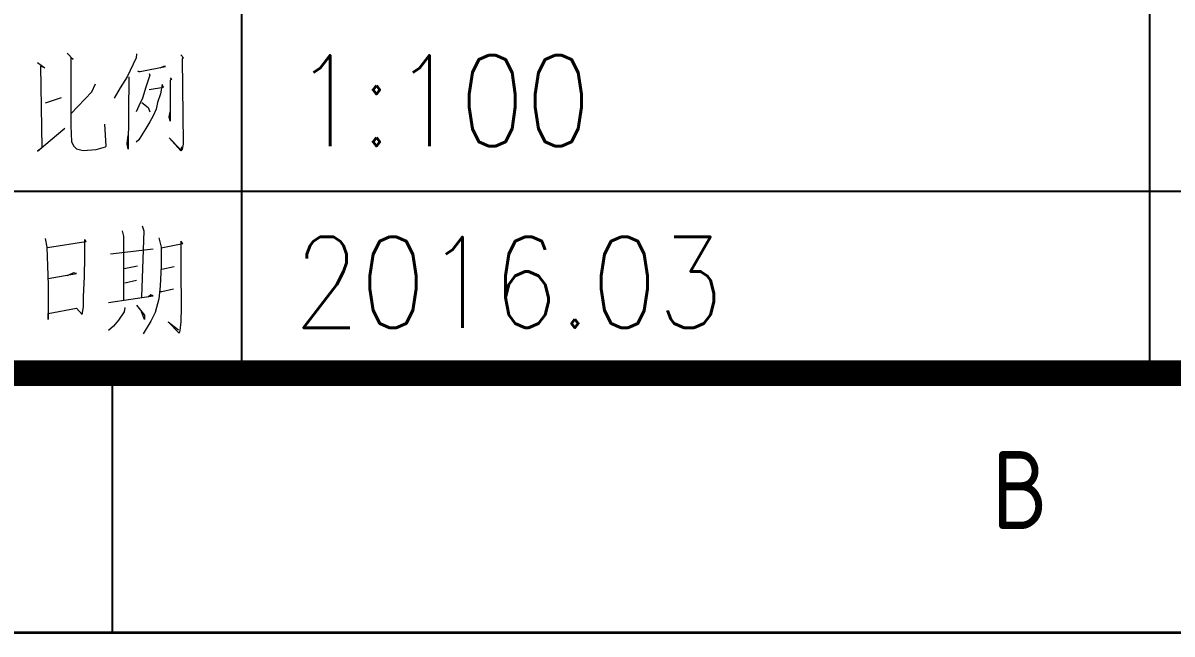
# Model space of a CAD drawing. Extents: x 238398 to 585159, y -66832 to 191977.
# Drawn here: x 570791 to 575220, y 46975 to 49329 of the extents above; entities that cross this region are included whole.
import ezdxf
from ezdxf.enums import TextEntityAlignment as Align

# ---------------------------------------------------------------- set-up
doc = ezdxf.new("R2010")
doc.units = 0
doc.header["$LTSCALE"] = 1000
doc.header["$MEASUREMENT"] = 0
doc.layers.get('0').update_dxf_attribs({"color": 8})
doc.styles.get("Standard").update_dxf_attribs({"font": 'gbenor.shx', "bigfont": 'gbcbig.shx'})
doc.styles.add('TK', font='GEDITXT.SHX', dxfattribs={"width": 0.85, "height": 3.5, "bigfont": 'hztxt1.shx'})

# ---------------------------------------------------------------- blocks, each defined once
blk = doc.blocks.new('GEDI_WK_A2_V')
at = {"color": 3}
blk.add_line((280, 10), (280, 0), dxfattribs=at)
for points, const_width in [([(0, 594), (0, 0), (420, 0), (420, 594)], 0.1), ([(10, 569), (10, 10), (410, 10), (410, 569)], 1)]:
    blk.add_lwpolyline(points, close=True, dxfattribs=dict(at, const_width=const_width))
blk.add_text('B', height=3, dxfattribs=at).set_placement((315, 4), align=Align.CENTER)
blk = doc.blocks.new('GEDI_TQ_2012')
at = {"color": 2}
for p, q in [((-90, 0), (-90, 40)), ((-125, 0), (-125, 28)), ((0, 7), (-180, 7))]:
    blk.add_line(p, q, dxfattribs=at)
at = {"color": 7}
blk.add_line((0, 0), (-180, 0), dxfattribs=at)
at = {"color": 7, "lineweight": 0}
for points in [[(-132.877, 11.964), (-132.594, 11.768), (-132.759, 11.831), (-132.704, 8.678), (-132.877, 8.553), (-131.818, 9.439)], [(-131.732, 12.325), (-131.504, 12.09), (-131.591, 12.16), (-131.591, 11.47), (-131.591, 10.78), (-131.591, 10.161), (-131.591, 9.698), (-131.591, 9.666), (-131.591, 9.533), (-131.567, 8.914), (-131.481, 8.749), (-131.371, 8.647), (-131.12, 8.584), (-130.618, 8.616), (-130.258, 8.718), (-130.226, 8.749), (-130.281, 9.596)], [(-129.055, 12.306), (-129.079, 12.142), (-129.416, 11.42), (-129.69, 10.989), (-129.918, 10.597)], [(-127.354, 12.267), (-127.244, 12.142), (-127.299, 12.11), (-127.267, 8.856), (-127.267, 8.824), (-127.299, 8.628), (-127.354, 8.566), (-127.801, 9.06), (-127.354, 8.597), (-127.299, 8.73)], [(-128.577, 11.546), (-128.553, 11.483), (-128.695, 11.02), (-128.828, 10.597), (-128.969, 10.299), (-129.079, 10.071)], [(-129.024, 11.648), (-128.969, 11.616), (-128.914, 11.616), (-127.942, 11.812), (-128.02, 11.812), (-128.161, 11.749)], [(-131.591, 9.996), (-130.783, 10.843), (-130.642, 11.141)], [(-129.361, 11.42), (-129.385, 8.628), (-129.416, 8.824), (-129.416, 8.856), (-129.385, 9.154)], [(-128.577, 10.926), (-128.02, 11.02), (-128.075, 11.122), (-128.138, 10.761), (-128.248, 10.432), (-128.302, 10.173), (-128.412, 9.907), (-128.553, 9.679), (-128.695, 9.42), (-128.828, 9.216), (-128.969, 8.989), (-129.079, 8.895)], [(-127.769, 11.381), (-127.714, 11.318), (-127.769, 11.287), (-127.769, 9.711), (-127.801, 9.875), (-127.769, 10.071)], [(-132.563, 10.419), (-131.951, 10.615)], [(-128.859, 10.432), (-128.608, 10.236), (-128.553, 10.071)], [(-129.616, 5.478), (-129.561, 5.282), (-129.561, 2.827)], [(-128.839, 5.674), (-128.777, 5.478), (-128.863, 2.922)], [(-132.575, 5.188), (-132.521, 4.858), (-132.489, 4.137), (-132.466, 3.384), (-132.466, 3.282), (-132.466, 2.757), (-132.466, 2.067), (-132.466, 2.302), (-131.376, 2.498), (-131.156, 2.263), (-131.101, 2.561), (-131.101, 2.953), (-131.07, 3.706), (-131.046, 4.498), (-131.046, 5.149), (-131.015, 5.055), (-132.489, 4.827)], [(-128.196, 5.219), (-128.11, 4.858), (-128.11, 4.137), (-128.142, 3.345), (-128.196, 2.859), (-128.338, 2.333), (-128.502, 2.004), (-128.808, 1.51)], [(-128.11, 4.827), (-127.279, 4.992), (-127.357, 5.086), (-127.357, 4.066), (-127.357, 4.004), (-127.334, 2.529), (-127.357, 1.973), (-127.389, 1.643), (-127.412, 1.541), (-127.836, 1.973), (-127.444, 1.675)], [(-130.063, 4.592), (-128.416, 4.788)], [(-129.53, 4.035), (-129.028, 4.137)], [(-128.087, 4.004), (-127.608, 4.106)], [(-132.466, 3.643), (-131.376, 3.839), (-131.493, 3.87), (-131.736, 3.745)], [(-129.506, 3.478), (-129.059, 3.58)], [(-128.142, 3.149), (-128.087, 3.149), (-127.64, 3.251)], [(-130.141, 2.725), (-128.416, 2.984), (-128.502, 3.023), (-128.612, 2.922)], [(-129.506, 2.529), (-129.53, 2.365), (-129.757, 2.035), (-129.953, 1.808), (-130.141, 1.643)], [(-129.059, 2.624), (-128.753, 2.231), (-128.753, 2.067), (-128.863, 2.365)]]:
    blk.add_lwpolyline(points, dxfattribs=at)
blk.add_text('445566', height=0.0001).set_placement((-132.466, 2.302))
blk = doc.blocks.new('432ASEFESADFSD')
for name, p in [('GEDI_WK_A2_V', (0, 0)), ('GEDI_TQ_2012', (410, 10))]:
    blk.add_blockref(name, p)
at = {"style": 'TK', "width": 0.85}
for tag, height, p in [('PROJECTNAME', 4.75, (355, 44)), ('PHASE', 4, (397, 44)), ('DRAWINGNAME', 4.75, (365, 31))]:
    blk.add_attdef(tag, text='', height=height, dxfattribs=at).set_placement(p, align=Align.MIDDLE_CENTER)
for tag, p, height in [('APPROVE', (242, 32.75), 3.5), ('DESIGN', (287, 32.75), 3.5), ('REVIEW1', (242, 25.75), 3.5), ('DRAW', (287, 25.75), 3.5), ('REVIEW2', (242, 18.75), 3.5), ('PROPORTION', (287, 18.75), 3.5), ('DRAWINGNUMBER', (337, 18.5), 4), ('CHECK', (242, 11.75), 3.5), ('DATE', (287, 11.75), 3.5), ('VERSION', (403, 11.75), 3.5)]:
    blk.add_attdef(tag, p, '', height=height, dxfattribs=at)

msp = doc.modelspace()

# ---------------------------------------------------------------- block references
ref = msp.add_blockref('432ASEFESADFSD', (543134.5, 46980.2), dxfattribs=dict(xscale=100, yscale=100, zscale=100))
ref.add_attrib('DATE', '2016.03', (571834.5, 48155.2), dxfattribs={"height": 350, "style": 'TK', "width": 0.85})
ref.add_attrib('PROPORTION', '1:100', (571834.5, 48855.2), dxfattribs={"height": 350, "style": 'TK', "width": 0.85})

doc.saveas('drawing.dxf')
